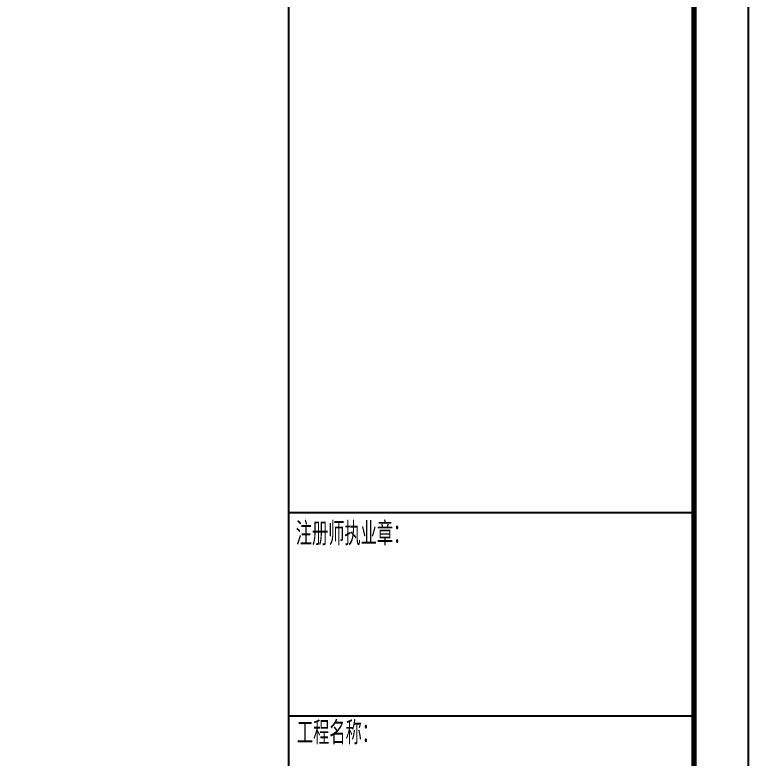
# Model space of a CAD drawing. Extents: x -695846 to 822170, y -413475 to 397179.
# Drawn here: x 445651 to 459220, y 282081 to 295842 of the extents above; entities that cross this region are included whole.
import ezdxf

# ---------------------------------------------------------------- set-up
doc = ezdxf.new("R2010")
doc.units = 0
doc.header["$LTSCALE"] = 1000
doc.header["$MEASUREMENT"] = 0
doc.layers.add('T-图框-175', color=175, linetype='Continuous')
doc.layers.add('TK', color=4, linetype='Continuous')
doc.styles.add('tk', font='txt.shx', dxfattribs={"width": 0.7, "bigfont": 'hztxt.shx'})

# ---------------------------------------------------------------- blocks, each defined once
blk = doc.blocks.new('3er1t35wer1t')
at = {"layer": 'TK', "color": 7}
for p, q in [((313385, 281503), (320878, 281503)), ((313400, 277740), (320900, 277740))]:
    blk.add_line(p, q, dxfattribs=at)
blk.add_lwpolyline([(313385, 263477), (313385, 303477), (320885, 303477), (320885, 263477)], close=True, dxfattribs=at)
at = {"layer": 'TK', "color": 7, "lineweight": -3, "style": 'tk', "width": 0.7}
for s, p in [('注册师执业章：', (313515, 280897)), ('工程名称：', (313537, 277210))]:
    blk.add_text(s, height=428.6, dxfattribs=at).set_placement(p)

msp = doc.modelspace()

# ---------------------------------------------------------------- linework, layer by layer
at = {"layer": 'T-图框-175'}
msp.add_lwpolyline([(399820, 267602), (399820, 309602), (459220, 309602), (459220, 267602)], close=True, dxfattribs=at)
at = {"layer": 'T-图框-175', "const_width": 100}
msp.add_lwpolyline([(402320, 268602), (458220, 268602), (458220, 308602), (402320, 308602)], close=True, dxfattribs=at)

# ---------------------------------------------------------------- block references
msp.add_blockref('3er1t35wer1t', (137334, 5125))

doc.saveas('drawing.dxf')
